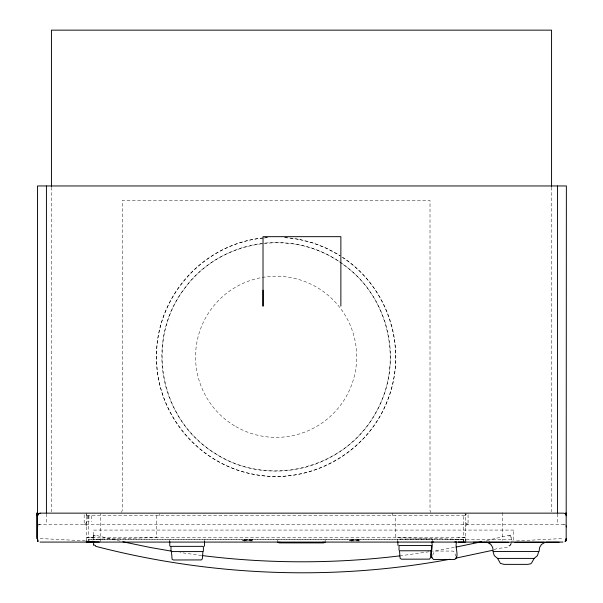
<?xml version="1.0" encoding="UTF-8"?>
<svg xmlns="http://www.w3.org/2000/svg" width="603" height="603" viewBox="0 0 603 603"><rect width="100%" height="100%" fill="white"/><g stroke="black" fill="none" stroke-linecap="round" stroke-linejoin="round"><path stroke-width="0.45" stroke-dasharray="3.02 2.26" d="M465.395 542.082L465.426 537.552L86.824 537.552L86.855 542.082M244.441 541.23L244.403 540.461L242.745 540.665L242.745 539.21L252.898 539.21L252.898 540.665L252.408 540.936L243.235 540.936M351.361 541.23L351.323 540.461L349.665 540.665L349.665 539.21L359.818 539.21L359.818 540.665L359.328 540.936L350.155 540.936M494.189 549.906C497.98 546.514 511.058 550.034 510.711 543.069M93.623 537.514L93.608 535.449L95.583 535.268L120.118 541.162M100.528 541.637L100.761 513.65M86.855 521.603L86.071 523.494L84.179 524.271L84.179 513.929M86.666 540.394L86.855 513.145M465.395 515.814L466.179 513.929L465.584 514.834M465.395 526.947L466.179 525.055L468.071 524.271L468.071 513.929M510.733 545.12L511.389 542.919L511.389 537.326L510.733 535.449L508.759 535.268L484.217 541.162M93.608 535.449L92.945 537.326L92.945 541.991M252.408 540.936L251.232 540.461L251.195 541.23M359.328 540.936L358.152 540.461L358.122 541.23M432.637 555.386L434.092 551.926L435.374 551.074L452.665 551.052L454.202 551.926L455.989 556.192M121.452 512.362L122.236 510.477L122.236 200.482L430.014 200.482L430.014 510.477L430.798 512.362M510.711 537.514L510.733 535.449M38.306 525.055L40.19 524.271M508.736 545.594L510.5 544.939M454.33 547.426L432.592 551.217M428.967 551.775L400.889 555.732M263.021 238.125C204.025 243.099 155.491 297.776 156.494 356.81C155.702 412.656 198.704 464.642 253.705 474.327C308.412 485.566 367.536 453.064 387.36 400.852C408.178 350.2 388.709 287.051 342.504 257.458M263.956 238.004L268.614 237.416A119.635 119.635 0 0 0 263.933 237.801M508.736 535.969L510.5 535.75M511.14 541.2L562.81 538.517M88.558 542.082L88.558 539.406L156.667 537.552L156.667 515.663M465.426 537.552L458.303 537.552M89.056 537.552L86.824 537.552M88.558 515.663L88.558 537.552L87.322 537.559L93.947 537.552M91.324 537.559L95.681 537.552M86.877 515.663L465.373 515.663L465.373 513.145M38.306 524.271L565.584 524.271M88.558 539.406L463.692 539.406L463.692 542.082M244.403 540.461L251.232 540.461M351.323 540.461L358.152 540.461M242.745 540.665L252.898 540.665M349.665 540.665L359.818 540.665M463.194 537.552L464.928 537.559L463.692 537.552L463.692 515.663M463.692 539.406L395.591 537.552L395.591 515.663M40.19 538.517L85.287 540.853M93.834 535.75L95.598 535.969M201.636 555.491L179.898 552.476M563.699 524.271L565.584 525.055M468.071 524.271L466.179 523.494L465.395 521.603M84.179 524.271L86.071 525.055L86.855 526.947M341.713 263.488C293.292 227.308 218.09 240.13 183.666 289.644C144.976 340.296 160.27 420.449 214.894 453.305C267.875 488.739 346.906 468.448 376.272 411.872C404.093 363.187 389.033 295.508 342.444 264.016M466.179 541.298L465.395 539.406L465.395 514.088M557.466 513.937L557.466 524.271M551.564 187.232L551.564 511.811M502.239 512.701L502.239 540.303M463.247 539.406L463.247 541.901M432.615 540.74L432.615 539.029L397.814 539.029L397.814 541.592M392.545 513.145L392.545 515.663M325.183 539.783L325.183 542.278M277.599 539.783L277.599 542.278M204.583 539.828L204.583 541.539M169.782 539.828L169.782 541.539M159.705 513.982L159.705 515.663M91.355 515.814L91.355 521.603M88.935 515.814L88.935 521.603M89.003 539.406L89.003 541.901M87.352 515.814L87.352 521.603M51.436 187.232L51.436 511.811M46.423 513.937L46.423 524.271M342.587 257.338A119.635 119.635 0 0 1 352.386 448.994A119.635 119.635 0 0 1 165.961 403.46A119.635 119.635 0 0 1 262.998 237.899M340.356 262.29A114.284 114.284 0 0 1 326.14 459.569A114.284 114.284 0 0 1 162.109 349.047A114.284 114.284 0 0 1 339.617 261.792M513.771 530.075L93.518 530.075L93.518 539.745L513.771 539.745L513.771 530.075M298.545 239.301L283.636 237.416A119.635 119.635 0 0 1 340.228 255.8L327.06 248.564L313.093 243.032L298.545 239.301M86.417 514.351L86.071 513.929L86.855 515.814L86.417 514.351M235.841 426.585A80.568 80.568 0 0 0 356.69 356.81A80.568 80.568 0 0 0 235.841 287.043A80.568 80.568 0 0 0 235.841 426.585"/><path stroke-width="0.9" d="M263.021 290.194L263.021 306.105L263.021 236.67L340.868 236.67L340.868 306.105M456.561 542.399C454.534 546.808 459.87 557.006 454.677 559.463L433.61 559.463C428.605 556.524 433.745 547.079 431.733 542.399M431.831 557.489L431.967 556.999M489.636 542.172L489.583 542.617L489.139 542.172M539.052 551.481L539.655 547.418L541.449 544.479L544.403 542.685M565.071 541.637L566.368 538.517L565.9 541.192L565.184 540.891M40.19 513.145L38.306 513.929L37.522 515.814L38.306 513.929L40.19 513.145L563.699 513.145L565.584 513.929L566.368 515.814M37.522 526.947L37.71 525.959M566.179 540.394L566.368 185.958L37.522 185.958L37.522 539.406L37.929 541.637L37.476 541.192L37.816 540.891M565.524 541.192L566.368 538.517M204.447 546.22L204.583 541.539M534.137 558.408L531.537 563.104L530.474 563.858L527.708 564.37L504.018 564.37L500.415 563.383L497.588 558.408L494.256 555.634L493.013 551.481L538.713 551.481L537.469 555.634L534.137 558.408L497.588 558.408M37.71 514.834L39.21 513.334M93.608 545.12L93.623 543.069M481.503 541.773L456.139 547.064M492.372 550.358L455.235 558.272M449.8 559.26C332.66 581.141 210.862 576.242 95.583 546.288M399.985 555.845C334.492 563.835 268.011 563.79 202.54 555.612M465.395 542.082L458.28 542.082M93.978 542.082L86.855 542.082M431.718 541.909L433.489 541.909M454.798 541.909L456.569 541.909M40.054 542.082L486.531 542.082M545.858 542.082L562.946 542.082M486.681 542.172L544.366 542.172M277.599 542.278L280.282 542.278M322.499 542.278L325.183 542.278M473.423 542.255L490.209 542.255M490.721 542.255L491.86 542.255M492.071 542.255L502.864 542.255M503.256 542.255L506.113 542.255M506.641 542.255L508.457 542.255M514.894 542.255L516.575 542.255M517.208 542.255L559.079 542.255M278.933 542.888L323.849 542.888M489.659 543.062L490.126 543.062M86.176 541.795L99.314 541.969M171.742 551.217L150.004 547.426L122.831 541.773M170.325 546.356L169.782 545.813L169.782 541.539M93.834 544.939L95.598 545.594M487.925 542.685L490.872 544.479L492.666 547.418L493.269 551.481M37.816 512.995L37.1 512.701L36.632 515.369L36.632 538.517M565.584 513.929L566.179 514.834M566.368 515.369L565.9 512.701M397.95 545.421L397.814 541.592M456.328 556.999L456.456 557.489M566.179 525.959L566.368 526.947M37.522 538.517L37.929 541.192M557.466 185.958L557.466 513.002M551.564 186.312L551.564 30.15L51.436 30.15L51.436 186.312M431.416 550.238L431.416 545.557L399.02 545.557L399.02 550.238M203.377 551.029L203.377 546.356L170.988 546.356L170.988 551.029M46.423 185.958L46.423 513.002M202.902 551.579L202.382 558.702L201.47 559.923L173.453 559.991L172.089 559.222L171.456 551.579L202.902 551.579M430.941 550.78L430.414 557.911L429.509 559.124L401.485 559.192L400.128 558.431L399.495 550.78L430.941 550.78M37.469 512.701L36.632 515.369L37.522 512.701"/></g></svg>
